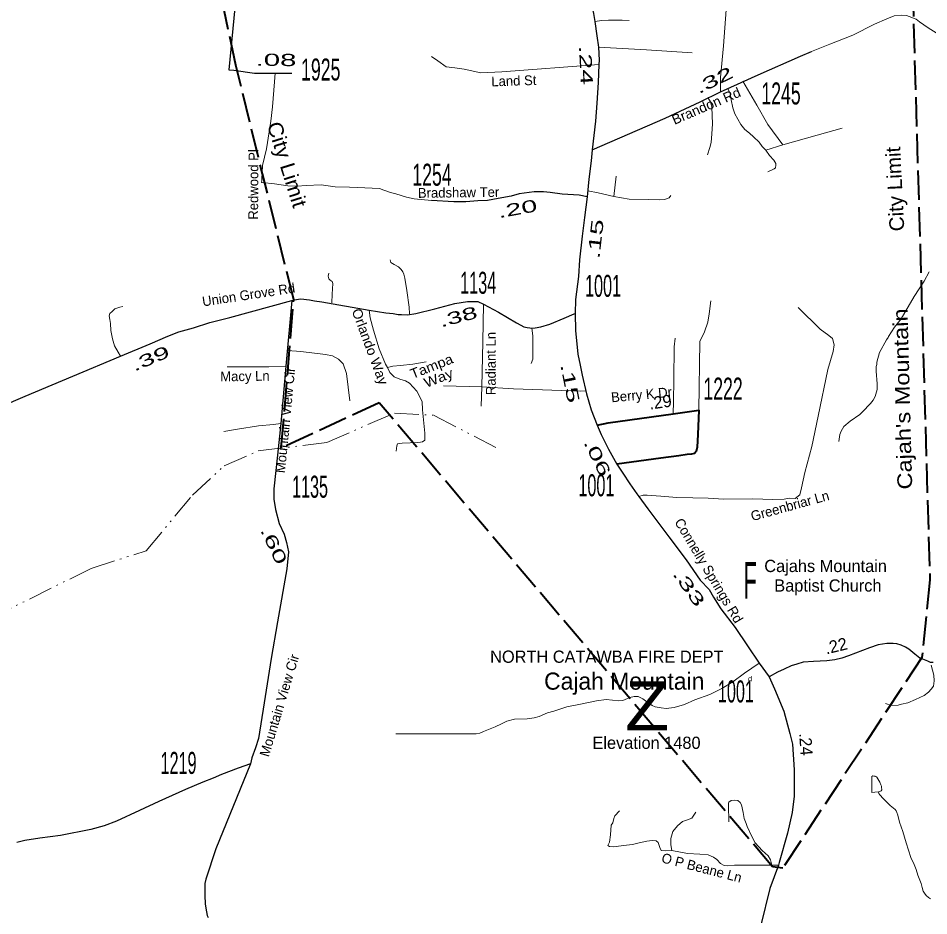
# Model space of a CAD drawing. Extents: x 354162 to 401331, y 224837 to 267610.
# Drawn here: x 379120 to 380983, y 232961 to 234798 of the extents above; entities that cross this region are included whole.
import ezdxf
from ezdxf.enums import TextEntityAlignment as Align

# ---------------------------------------------------------------- set-up
doc = ezdxf.new("R2010")
doc.units = 0
doc.header["$LTSCALE"] = 10
doc.linetypes.add('DASH_DOUBLE_DOT', pattern=[9.2, 5, -1.2, 0.3, -1.2, 0.3, -1.2])
doc.linetypes.add('LONG_DASHED', pattern=[7.5, 6, -1.5])
for name, color, linetype, lineweight in [('10', 7, 'Continuous', 13), ('11', 7, 'Continuous', 40), ('17', 7, 'Continuous', 25), ('19', 7, 'Continuous', 25), ('22', 7, 'Continuous', 25), ('32', 7, 'Continuous', 25), ('35', 7, 'Continuous', 13), ('48', 7, 'LONG_DASHED', 40), ('49', 7, 'LONG_DASHED', 40), ('59', 7, 'DASH_DOUBLE_DOT', 13), ('62', 7, 'Continuous', 13), ('8', 7, 'Continuous', 25)]:
    doc.layers.add(name, color=color, linetype=linetype, lineweight=lineweight)
doc.layers.add('13', color=7, linetype='Continuous')

msp = doc.modelspace()

# ---------------------------------------------------------------- linework, layer by layer
at = {"layer": '32'}
msp.add_line((379576.63, 234954.27), (379550.74, 234692.37), dxfattribs=at)
for points in [[(380267.63, 234909.2), (380281.41, 234870.31), (380289.34, 234841.14), (380296.86, 234807.52), (380299.69, 234791.05), (380304.17, 234761.34), (380307.48, 234738.22), (380308.76, 234711.51), (380307.86, 234702.86), (380306.38, 234666.31), (380304.2, 234623.7), (380300.92, 234587.09), (380294.37, 234528.09)], [(380294.37, 234528.09), (380443.56, 234593.19), (380515.19, 234626.71), (380556.78, 234646.83), (380633.76, 234681.76), (380720.46, 234720.13), (380742.85, 234729.42)], [(379550.74, 234692.37), (379561.09, 234691.01), (379603.24, 234685.48), (379645.8, 234685), (379679.7, 234685.06)], [(380294.37, 234528.09), (380292.19, 234505.68), (380287.82, 234468.53), (380283.98, 234431.96)], [(380283.98, 234431.96), (380267.61, 234435.79), (380232.67, 234437.43), (380208.1, 234440.71), (380194.99, 234442.34), (380175.34, 234442.34), (380144.77, 234437.97), (380128.93, 234433.6), (380102.18, 234428.69), (380080.35, 234424.86), (380060.69, 234423.77), (380036.12, 234421.58), (380011.3, 234422.14), (379965.98, 234424.87)], [(380283.98, 234431.96), (380278.54, 234389.65), (380274.18, 234351.4), (380268.72, 234303.33), (380266.53, 234268.91), (380260.53, 234221.92), (380259.72, 234193.18)], [(379085.06, 234003.22), (379134.55, 234024), (379329.67, 234105.91), (379390.14, 234131.3), (379426.44, 234147.02), (379448.57, 234155.74), (379478.62, 234164.28), (379512.39, 234175.19), (379552.84, 234185.34), (379679.79, 234220.02)], [(379679.79, 234220.02), (379667.76, 234085.6), (379657.18, 233968.31), (379650.53, 233903.5), (379643.43, 233834.66), (379643.43, 233813.36), (379646.71, 233792.6), (379653.81, 233763.64), (379664.18, 233741.79), (379669.09, 233724.85), (379672.91, 233705.73), (379669.64, 233670.62), (379650.53, 233562.45), (379637.98, 233487.6), (379623.27, 233396.66), (379611.81, 233323.45), (379605.84, 233304.64), (379598.2, 233283.88), (379595.64, 233272.21)], [(379679.79, 234220.02), (379689.6, 234222.25), (379693.5, 234222.74), (379698.17, 234223.32), (379715.82, 234221.12), (379726.12, 234219.08), (379741.36, 234217.56), (379838.29, 234200.45), (379871.94, 234194.8), (379887.39, 234193.18), (379897.4, 234191.61), (379904.08, 234191.4), (379916.75, 234190.52), (379933.46, 234193.35), (379972.45, 234202.94), (380013.5, 234213.6), (380026.03, 234216.24), (380039.6, 234218.24), (380060.35, 234218.24), (380072.22, 234212.81), (380102.39, 234195.84), (380121.3, 234185.28), (380139.78, 234174.34), (380148.66, 234169.2), (380154.51, 234166.16), (380161.04, 234164.46), (380166.77, 234164.12), (380171.03, 234163.64), (380177.96, 234164.39), (380189.61, 234166.4), (380207.93, 234171.62), (380236.92, 234183.52), (380246.75, 234188.16), (380254.12, 234191.16), (380259.72, 234193.18)], [(380259.72, 234193.18), (380260.06, 234158.54), (380264.86, 234110.19), (380270, 234087.56), (380274.1, 234066.89), (380283.01, 234029.17), (380292.6, 233996.59), (380304.6, 233964.7)], [(380304.6, 233964.7), (380312.75, 233945.98), (380327.48, 233915.8), (380344.96, 233884.94)], [(380344.96, 233884.94), (380356.91, 233866.52), (380371.65, 233844.58), (380385.36, 233824.69), (380390.11, 233819.06), (380407.94, 233793.69), (380451.11, 233736.42), (380486.41, 233689.09), (380515.46, 233647.79), (380533.64, 233628.39), (380542.29, 233613.1), (380557.37, 233588.76), (380586.84, 233550.69), (380612.2, 233513.31), (380636.19, 233477.99), (380656.25, 233449.99)], [(380967.48, 233487.27), (380964.81, 233488.26), (380954.43, 233496.04), (380942.14, 233506.64), (380935.28, 233510.43), (380926.42, 233514.73), (380917.74, 233517.53), (380909.85, 233518.29), (380903.08, 233517.85), (380896.85, 233517.85), (380879.16, 233515.11), (380861.85, 233509.17), (380818.89, 233492.89), (380805.17, 233487.98), (380790.82, 233484.49), (380774.46, 233482.96), (380746.8, 233481.32), (380725.7, 233479.89), (380713.03, 233476), (380701.63, 233472.31), (380687.07, 233465.55), (380673.35, 233459.41), (380656.25, 233449.99)], [(380991.82, 233479.08), (380986.65, 233479.42), (380980.8, 233481.83), (380974.46, 233484.7), (380967.48, 233487.27)], [(380656.25, 233449.99), (380667.6, 233425.54), (380686.62, 233379.76), (380698.61, 233333.81), (380704.1, 233312.2), (380707.87, 233259.64), (380707.53, 233205.46), (380703.42, 233172.53), (380694.18, 233129.89), (380676.98, 233070.12)], [(379595.64, 233272.21), (379570.17, 233262.89), (379535.92, 233249.93), (379519.01, 233242.64), (379497.93, 233234.13), (379462.43, 233219.54), (379408.15, 233194.83), (379368.27, 233176.61), (379321.5, 233154.73), (379296.03, 233145.01), (379268.89, 233137.72), (379206.89, 233124.97), (379164.28, 233119.89), (379133.8, 233115.03), (379125.45, 233113.01), (379117.52, 233110.98)], [(379595.64, 233272.21), (379524.44, 233097.61), (379503.77, 233036.04), (379502.1, 233027.13), (379501.68, 233014.98), (379502.1, 233002.82), (379502.94, 232984.6), (379505.44, 232969.2), (379506.97, 232961.57), (379508.71, 232957.27)], [(380676.98, 233070.12), (380675.33, 233064.39), (380657.51, 233016.68), (380639.69, 232941.92), (380621.18, 232874.71), (380604.05, 232817.1), (380560.68, 232660.2), (380540.12, 232582.35), (380524.87, 232536.91), (380496.89, 232433.52), (380475.5, 232358.84), (380448.73, 232264.03)]]:
    msp.add_lwpolyline(points, dxfattribs=at)
at = {"layer": '32', "lineweight": 40}
for points in [[(380304.6, 233964.7), (380327.25, 233969.88), (380460.25, 233988.19), (380512.66, 233995.4), (380510.48, 233946)], [(380510.48, 233946), (380509.32, 233919.65), (380507.23, 233910.74), (380503.47, 233906.69), (380497.62, 233905.47), (380488.44, 233904.66), (380471.32, 233901.83), (380434.57, 233897.37), (380344.96, 233884.94)]]:
    msp.add_lwpolyline(points, dxfattribs=at)
at = {"layer": '35'}
for p, q in [((380684.15, 234538.38), (380649.75, 234527.46)), ((380338.42, 234432.99), (380343.45, 234474.56)), ((380675.33, 233064.39), (380661.68, 233064.48))]:
    msp.add_line(p, q, dxfattribs=at)
for points in [[(380556.78, 234646.83), (380556.68, 234676.31), (380562.68, 234741.33), (380568.14, 234814.54), (380574.1, 234894.78)], [(380299.69, 234791.05), (380313.88, 234792.68), (380327.53, 234793.78), (380355.92, 234793.78), (380370.12, 234793.23)], [(380742.85, 234729.42), (380780.73, 234744.64), (380827.68, 234763.22), (380871.9, 234785.62), (380897.01, 234796.54), (380912.3, 234802.55), (380927.59, 234804.19), (380937.41, 234803.1), (380957.07, 234795.45), (380964.11, 234790.44)], [(380964.11, 234790.44), (380981.64, 234777.97), (381023.13, 234752.29), (381047.15, 234729.34), (381071.17, 234703.12), (381091.92, 234674.71), (381095.08, 234670.41)], [(380307.48, 234738.22), (380405.6, 234733.13), (380498.96, 234726.58)], [(379965.94, 234719.08), (379978.5, 234710.33), (379995.97, 234698.32), (380013.44, 234696.13), (380032.55, 234693.4), (380066.4, 234685.75), (380109.79, 234687.61), (380307.86, 234702.86)], [(379618.23, 234465.81), (379618.5, 234470.03), (379619.04, 234480.95), (379620.14, 234496.25), (379627.78, 234530.12), (379637.06, 234586.94), (379640.34, 234616.45), (379644.71, 234667.52), (379645.8, 234685)], [(380602.75, 234668.96), (380630.86, 234619.84), (380653.94, 234579.95), (380684.15, 234538.38)], [(380649.75, 234527.46), (380642.19, 234535.44), (380635.9, 234543.84), (380624.57, 234555.17), (380616.18, 234562.31), (380606.53, 234569.87), (380598.14, 234580.37), (380586.39, 234601.78), (380582.19, 234613.96), (380578.42, 234630.33), (380576.32, 234643.77), (380572.12, 234653.85)], [(380531, 234635.37), (380536.46, 234626.55), (380539.4, 234615.64), (380540.23, 234581.21), (380538.98, 234561.05), (380537.72, 234543.42), (380535.2, 234533.34), (380530.58, 234518.23)], [(380684.15, 234538.38), (380754.64, 234558.53), (380805.83, 234572.81)], [(380649.75, 234527.46), (380657.3, 234516.55), (380665.69, 234506.89), (380669.89, 234500.59), (380670.3, 234496.81), (380669.47, 234491.35), (380666.95, 234489.25), (380653.94, 234483.38)], [(379619.29, 234461.63), (379617.97, 234461.77), (379618.23, 234465.81)], [(379965.98, 234424.87), (379930.5, 234428.15), (379914.66, 234431.43), (379892.82, 234437.99), (379881.91, 234441.26), (379868.26, 234445.63), (379858.98, 234448.91), (379829.49, 234450.55), (379797.83, 234451.64), (379768.89, 234452.74), (379739.7, 234456.91), (379709.12, 234455.28), (379691.11, 234454.18), (379671.45, 234454.73), (379644.73, 234459.04), (379619.29, 234461.63)], [(380285.55, 234444.75), (380306.53, 234440.13), (380338.42, 234432.99), (380369.89, 234427.53), (380410.17, 234426.69), (380431.98, 234426.27), (380442.05, 234426.69), (380451.7, 234430.05), (380455.48, 234434.67)], [(379920.79, 234192.75), (379920.25, 234206.26), (379915.39, 234240.31), (379911.07, 234265.71), (379908.91, 234273.81), (379906.75, 234278.68), (379903.51, 234283.54), (379898.11, 234288.94), (379888.93, 234293.81), (379882.45, 234297.59), (379881.37, 234303.53)], [(379762.03, 234214.91), (379762.57, 234232.74), (379763.65, 234254.9), (379762.57, 234259.22), (379758.24, 234261.92), (379755.55, 234264.63), (379753.93, 234270.03), (379755.55, 234275.97)], [(380072.22, 234212.81), (380070.53, 234135.55), (380068.72, 234043.27)], [(380512.66, 233995.4), (380514.32, 234136.19), (380523.92, 234156.08), (380530.77, 234175.97), (380533.51, 234192.43), (380536.94, 234219.18)], [(379329.67, 234105.91), (379324.55, 234113.98), (379317.45, 234127.09), (379313.09, 234141.3), (379309.81, 234158.78), (379309.26, 234172.99), (379307.63, 234181.18), (379306.53, 234188.83), (379307.63, 234193.75), (379312.54, 234197.57), (379318, 234203.04), (379327.83, 234206.31), (379334.38, 234207.41)], [(379838.29, 234200.45), (379840.4, 234184.26), (379846.95, 234159.13), (379858.42, 234121.43), (379871.52, 234089.74), (379875.34, 234083.19)], [(380390.11, 233819.06), (380398.33, 233821.8), (380406.9, 233821.8), (380435, 233819.74), (380467.21, 233817), (380500.11, 233816.32), (380531.29, 233815.63), (380563.5, 233813.57), (380622.91, 233814.27), (380664.03, 233812.56), (380687.33, 233813.59), (380697.27, 233815.3), (380709.84, 233815.16), (380719.43, 233822.36), (380722.52, 233836.42), (380729.71, 233867.97), (380743.42, 233921.47), (380756.78, 233983.54), (380776.61, 234078.96), (380787.24, 234115.31), (380789.28, 234129.56), (380785.86, 234142.25), (380778.32, 234148.42), (380760.5, 234161.46), (380715.95, 234205.69)], [(380171.03, 234163.64), (380173.22, 234147.79), (380173.22, 234125.94), (380172.67, 234113.37), (380172.67, 234100.26), (380169.4, 234090.97)], [(380460.25, 233988.19), (380460.67, 234013.23), (380461.09, 234058.19), (380462.34, 234125.03), (380464.01, 234142.86)], [(379671.13, 234117.82), (379698.35, 234115.65), (379748.46, 234109.45), (379763.25, 234106.45), (379775.13, 234099.65), (379785.08, 234090.47), (379792.06, 234070.32), (379798.24, 234014.79)], [(379667.76, 234085.6), (379632.81, 234084.5), (379595.14, 234084.5), (379547.65, 234084.5)], [(379875.34, 234083.19), (379886.76, 234085.67), (379902.04, 234087.31), (379927.16, 234090.04), (379955, 234094.41)], [(379875.34, 234083.19), (379880.26, 234072.81), (379888.99, 234063.52), (379901, 234059.15), (379912.47, 234055.32), (379920.66, 234050.95), (379935.89, 234034.32), (379946.26, 234013.01), (379947.36, 233996.62), (379952.27, 233948.54), (379952.27, 233934.33), (379947.36, 233931.06), (379942.95, 233930.39)], [(379990.38, 234045.42), (380068.72, 234043.27), (380067.41, 234004.07)], [(380068.72, 234043.27), (380133.19, 234039.33), (380271.24, 234034.24), (380280.81, 234035.11)], [(379657.18, 233968.31), (379642.1, 233966.49), (379611.52, 233963.76), (379568.94, 233956.66), (379541.09, 233951.74)], [(379942.95, 233930.39), (379936.44, 233929.42), (379921.7, 233928.87), (379905.86, 233928.32), (379896.04, 233926.69), (379894.4, 233922.86), (379893.31, 233911.93)], [(380636.19, 233477.99), (380605.73, 233457.14), (380582.34, 233439.72), (380559.79, 233426.35), (380534.74, 233413.79), (380504.25, 233402.86), (380482.96, 233393.13), (380461.87, 233387.06), (380446, 233385.44), (380435.56, 233386.25), (380423.45, 233388.68), (380416.77, 233391.51), (380406.33, 233398.81), (380397.98, 233404.88), (380388.38, 233409.34), (380387.5, 233409.38)], [(380988.1, 233473.53), (380993.04, 233453.57), (380993.67, 233441.7), (380992.41, 233430.84), (380987.97, 233424.7), (380982.06, 233418.35), (380973.83, 233412), (380955.89, 233403.4), (380940.06, 233396.85), (380927.35, 233393.7)], [(380387.5, 233409.38), (380380.02, 233409.74), (380371.26, 233407.72), (380357.06, 233401.24), (380348.71, 233400.83), (380323.23, 233403.26), (380303.19, 233400.83), (380267.28, 233393.13), (380242.43, 233388.68), (380215.71, 233379.36), (380202.76, 233376.53), (380185.64, 233368.83), (380175.62, 233365.99), (380161.42, 233363.97), (380135.53, 233363.16), (380119.87, 233359.11), (380108.6, 233353.84), (380095.65, 233347.76), (380072.27, 233338.04), (380064.75, 233334.8), (380057.23, 233333.18), (380041.37, 233333.18), (380008.38, 233333.18), (379994.6, 233333.18), (379949.71, 233333.18), (379892.5, 233333.59)], [(380927.35, 233393.7), (380920.21, 233391.94), (380906.28, 233391.53), (380894.46, 233395.21)], [(380573.39, 233191.53), (380572.93, 233187.43), (380573.62, 233153.48)], [(380609.29, 233149.45), (380605.14, 233160.16), (380603.09, 233172.34), (380599.66, 233188.12), (380596.92, 233192.92), (380592.12, 233196.69), (380585.61, 233197.38), (380578.42, 233197.03), (380573.62, 233193.6), (380573.39, 233191.53)], [(380457.61, 233094.49), (380443.91, 233093.8), (380435.68, 233094.49), (380432.94, 233100.66), (380429.51, 233110.95), (380425.4, 233114.38), (380417.18, 233115.06), (380406.21, 233113.69), (380390.45, 233110.26), (380376.74, 233106.83), (380358.24, 233104.77), (380343.16, 233102.72), (380337.67, 233102.03), (380329.45, 233102.72), (380326.71, 233104.77), (380329.45, 233111.63), (380331.51, 233126.72), (380332.88, 233146.61), (380336.3, 233151.41), (380338.36, 233160.33), (380340.42, 233165.13), (380350.01, 233175.42)], [(380457.61, 233094.49), (380455.56, 233106.15), (380455.56, 233119.18), (380459.67, 233133.58), (380468.58, 233145.24), (380478.86, 233154.16), (380487.08, 233156.9), (380498.05, 233161.01), (380506.28, 233172.67)], [(380661.68, 233064.48), (380659.28, 233075.11), (380654.14, 233083.34), (380642.15, 233094.32), (380627.76, 233110.43), (380621.93, 233122.09), (380611.65, 233143.35), (380609.29, 233149.45)], [(380661.68, 233064.48), (380647.12, 233064.31), (380619.02, 233064.31), (380585.78, 233064.65), (380571.39, 233063.28), (380564.19, 233063.97), (380556.65, 233067.74), (380549.45, 233076.31), (380542.26, 233081.11), (380531.29, 233085.91), (380514.84, 233086.94), (380489.14, 233088.31), (380457.61, 233094.49)]]:
    msp.add_lwpolyline(points, dxfattribs=at)
at = {"layer": '48'}
msp.add_lwpolyline([(380992.99, 235110.31), (380940.89, 235160.91), (380985.16, 233648.09), (380969.07, 233489.67), (380684.06, 233058.04), (380663.08, 233061.43), (379858.68, 234010.83), (379658.37, 233918.05), (379683.74, 234221.1), (379565.22, 234701.45), (379507.42, 234979.25), (379277.1, 236013.34), (379279.46, 236025.87), (379985.31, 237296.65)], dxfattribs=at)
at = {"layer": '49'}
msp.add_lwpolyline([(380992.99, 235110.31), (380940.89, 235160.91), (380985.16, 233648.09), (380969.07, 233489.67), (380684.06, 233058.04), (380663.08, 233061.43), (379858.68, 234010.83), (379658.37, 233918.05), (379683.74, 234221.1), (379565.22, 234701.45), (379507.42, 234979.25), (379277.1, 236013.34), (379279.46, 236025.87), (379985.31, 237296.65)], dxfattribs=at)
at = {"layer": '59'}
msp.add_lwpolyline([(379060.81, 233568.03), (379269.28, 233671.91), (379382.06, 233707.66), (379476.56, 233821.83), (379541.47, 233881.56), (379610.97, 233912.17), (379751.19, 233929.38), (379889.88, 233989.64), (379971.25, 233984.98), (380104.12, 233915.3)], dxfattribs=at)
at = {"layer": '62'}
for points in [[(380983.53, 234278.59), (380973.25, 234259.3), (380952.94, 234228.19), (380926.12, 234182.44), (380912.88, 234165.7), (380900.78, 234146.44), (380900.12, 234144.2), (380896.34, 234139.27), (380882.25, 234113.53), (380876.88, 234094.14), (380876.75, 234089.14), (380875.44, 234084.91), (380875.09, 234072.16), (380876.25, 234069.64), (380876.47, 234055.12), (380877.62, 234052.59), (380877.25, 234037.84), (380873.22, 234023.42), (380869.38, 234016.25), (380863.72, 234009.11), (380847.41, 233992.42), (380841.78, 233987.03), (380821.91, 233973.42), (380809.44, 233962.17), (380803.69, 233952.53), (380801.06, 233946.08), (380798.88, 233931.36)], [(380879.78, 233214.88), (380880.94, 233211.34), (380882.69, 233208.31), (380889.84, 233200.66), (380904.09, 233186.88), (380914.22, 233178.16), (380916, 233175.62), (380917.75, 233172.59), (380919.44, 233167.05), (380923.34, 233152.22), (380929.56, 233133.08), (380936.88, 233110.42), (380941.41, 233095.08), (380946.5, 233080.22), (380952.81, 233065.58), (380956.84, 233055.75), (380960.81, 233043.91), (380964.81, 233033.58), (380967.06, 233026.78), (380969.31, 233018.72), (380971.53, 233011.42), (380973.91, 233006.88), (380977.44, 233002.55), (380982.19, 232998.2), (380986.41, 232995.62)]]:
    msp.add_lwpolyline(points, dxfattribs=at)
msp.add_lwpolyline([(380879.78, 233214.88), (380872.47, 233214.02), (380866.34, 233213.39), (380866.53, 233243.91), (380866.59, 233245.91), (380868.44, 233247.11), (380870.88, 233246.81), (380873.31, 233246.77), (380874.53, 233246.25), (380876.91, 233244.44), (380878.66, 233241.16), (380882.75, 233234.33), (380885.03, 233228.77), (380886.22, 233226.5), (380886.12, 233224), (380886.62, 233218.98), (380885.34, 233216.77), (380882.88, 233215.56)], close=True, dxfattribs=at)

# ---------------------------------------------------------------- texts
at = {"layer": '10'}
for s, rotation, p in [('Land St', 1.845, (380134.39, 234659.67)), ('Redwood Pl', 89.745, (379611.17, 234457.47)), ('Radiant Ln', 90.074, (380097.03, 234091.01)), ('Macy Ln', 0.817, (379584.09, 234055.23)), ('Greenbriar Ln', 15.409, (380701.54, 233790.34)), ('O P Beane Ln', 345.553, (380516.02, 233049.61))]:
    msp.add_text(s, height=20, rotation=rotation, dxfattribs=at).set_placement(p, align=Align.CENTER)
for s, rotation, width, p in [('Orlando Way', 290.349, 1.05, (379830.6, 234122.26)), ('Tampa', 21.4, 1.1, (379969.41, 234076)), (' Way', 21.4, 1.15, (379979.64, 234050.74))]:
    msp.add_text(s, height=20, rotation=rotation, dxfattribs=dict(at, width=width)).set_placement(p, align=Align.CENTER)
at = {"layer": '11', "width": 1.05}
msp.add_text('Brandon Rd', height=20, rotation=23.251, dxfattribs=at).set_placement((380531.51, 234608.91), align=Align.CENTER)
at = {"layer": '11'}
for s, rotation, p in [('Bradshaw Ter', 0.729, (380021.1, 234431.08)), ('Union Grove Rd', 8.556, (379592.95, 234222.09)), ('Mountain View Cir', 84.4, (379676.41, 233974.03)), ('Berry K Dr', 5.334, (380396.16, 234017.43)), ('Connelly Springs Rd', 300.872, (380524.52, 233662.19)), ('Mountain View Cir', 73.155, (379664, 233388.55))]:
    msp.add_text(s, height=20, rotation=rotation, dxfattribs=at).set_placement(p, align=Align.CENTER)
at = {"layer": '13'}
for s, height, p in [('Cajah Mountain', 35, (380359.94, 233423.65)), ('Elevation 1480', 25, (380405.51, 233302.47))]:
    msp.add_text(s, height=height, dxfattribs=at).set_placement(p, align=Align.CENTER)
at = {"layer": '13', "width": 1.1}
msp.add_text('Z', height=100, dxfattribs=at).set_placement((380406.84, 233340.52), align=Align.CENTER)
at = {"layer": '17'}
for s, rotation, width, p in [('.24', 272.745, 1.75, (380269.24, 234700.64)), ('.08', 359.356, 1.8, (379647.44, 234699.98)), ('.32', 25.819, 1.75, (380548.92, 234659.69)), ('.20', 10.415, 1.75, (380143.79, 234395.66)), ('.15', 83.522, 1.75, (380313.65, 234344.47)), ('.38', 14.563, 1.7, (380023.51, 234174.88)), ('.39', 22.774, 1.75, (379395.22, 234090.05)), ('.15', 281.22, 1.75, (380236.96, 234048.55)), ('.06', 296.026, 1.75, (380293.8, 233893.62)), ('.60', 295.392, 1.75, (379631.96, 233713.74)), ('.33', 305.122, 1.85, (380482.19, 233625.57))]:
    msp.add_text(s, height=25, rotation=rotation, dxfattribs=dict(at, width=width)).set_placement(p, align=Align.CENTER)
for s, rotation, p in [('.29', 7.837, (380435.44, 233999.92)), ('.22', 13.633, (380796.03, 233501.19)), ('.24', 274.109, (380719.22, 233310.94))]:
    msp.add_text(s, height=25, rotation=rotation, dxfattribs=at).set_placement(p, align=Align.CENTER)
at = {"layer": '19'}
for s, rotation, width, p in [('City Limit', 287.433, 1.1, (379655.88, 234493.76)), ('City Limit', 92.825, 1.05, (380928.71, 234448.79)), ("Cajah's Mountain", 91.521, 1.2, (380944.23, 234018.82))]:
    msp.add_text(s, height=30, rotation=rotation, dxfattribs=dict(at, width=width)).set_placement(p, align=Align.CENTER)
at = {"layer": '22'}
for s, p in [('Cajahs Mountain ', (380776.51, 233664.33)), ('Baptist Church', (380776.51, 233624.33)), ('NORTH CATAWBA FIRE DEPT', (380324.3, 233478.65))]:
    msp.add_text(s, height=25, dxfattribs=at).set_placement(p, align=Align.CENTER)
for s, height, width, p in [('F', 75, 0.45, (380617.69, 233609.83)), ('d', 10, 1.2, (380617.4, 233441.02))]:
    msp.add_text(s, height=height, dxfattribs=dict(at, width=width)).set_placement(p, align=Align.CENTER)
at = {"layer": '8'}
for s, width, p in [('1925', 0.6, (379739.1, 234670.19)), ('1245', 0.6, (380680.7, 234621.21)), ('1254', 0.6, (379966.71, 234454.96)), ('1134', 0.55, (380061.22, 234233.77)), ('1001', 0.55, (380316.57, 234227.53)), ('1222', 0.6, (380562.1, 234017.21)), ('1135', 0.55, (379717.1, 233816.44)), ('1001', 0.55, (380302.98, 233819.35)), ('1001', 0.55, (380588.41, 233397.57)), ('1219', 0.55, (379448.22, 233251.27))]:
    msp.add_text(s, height=45, dxfattribs=dict(at, width=width)).set_placement(p, align=Align.CENTER)

doc.saveas('drawing.dxf')
